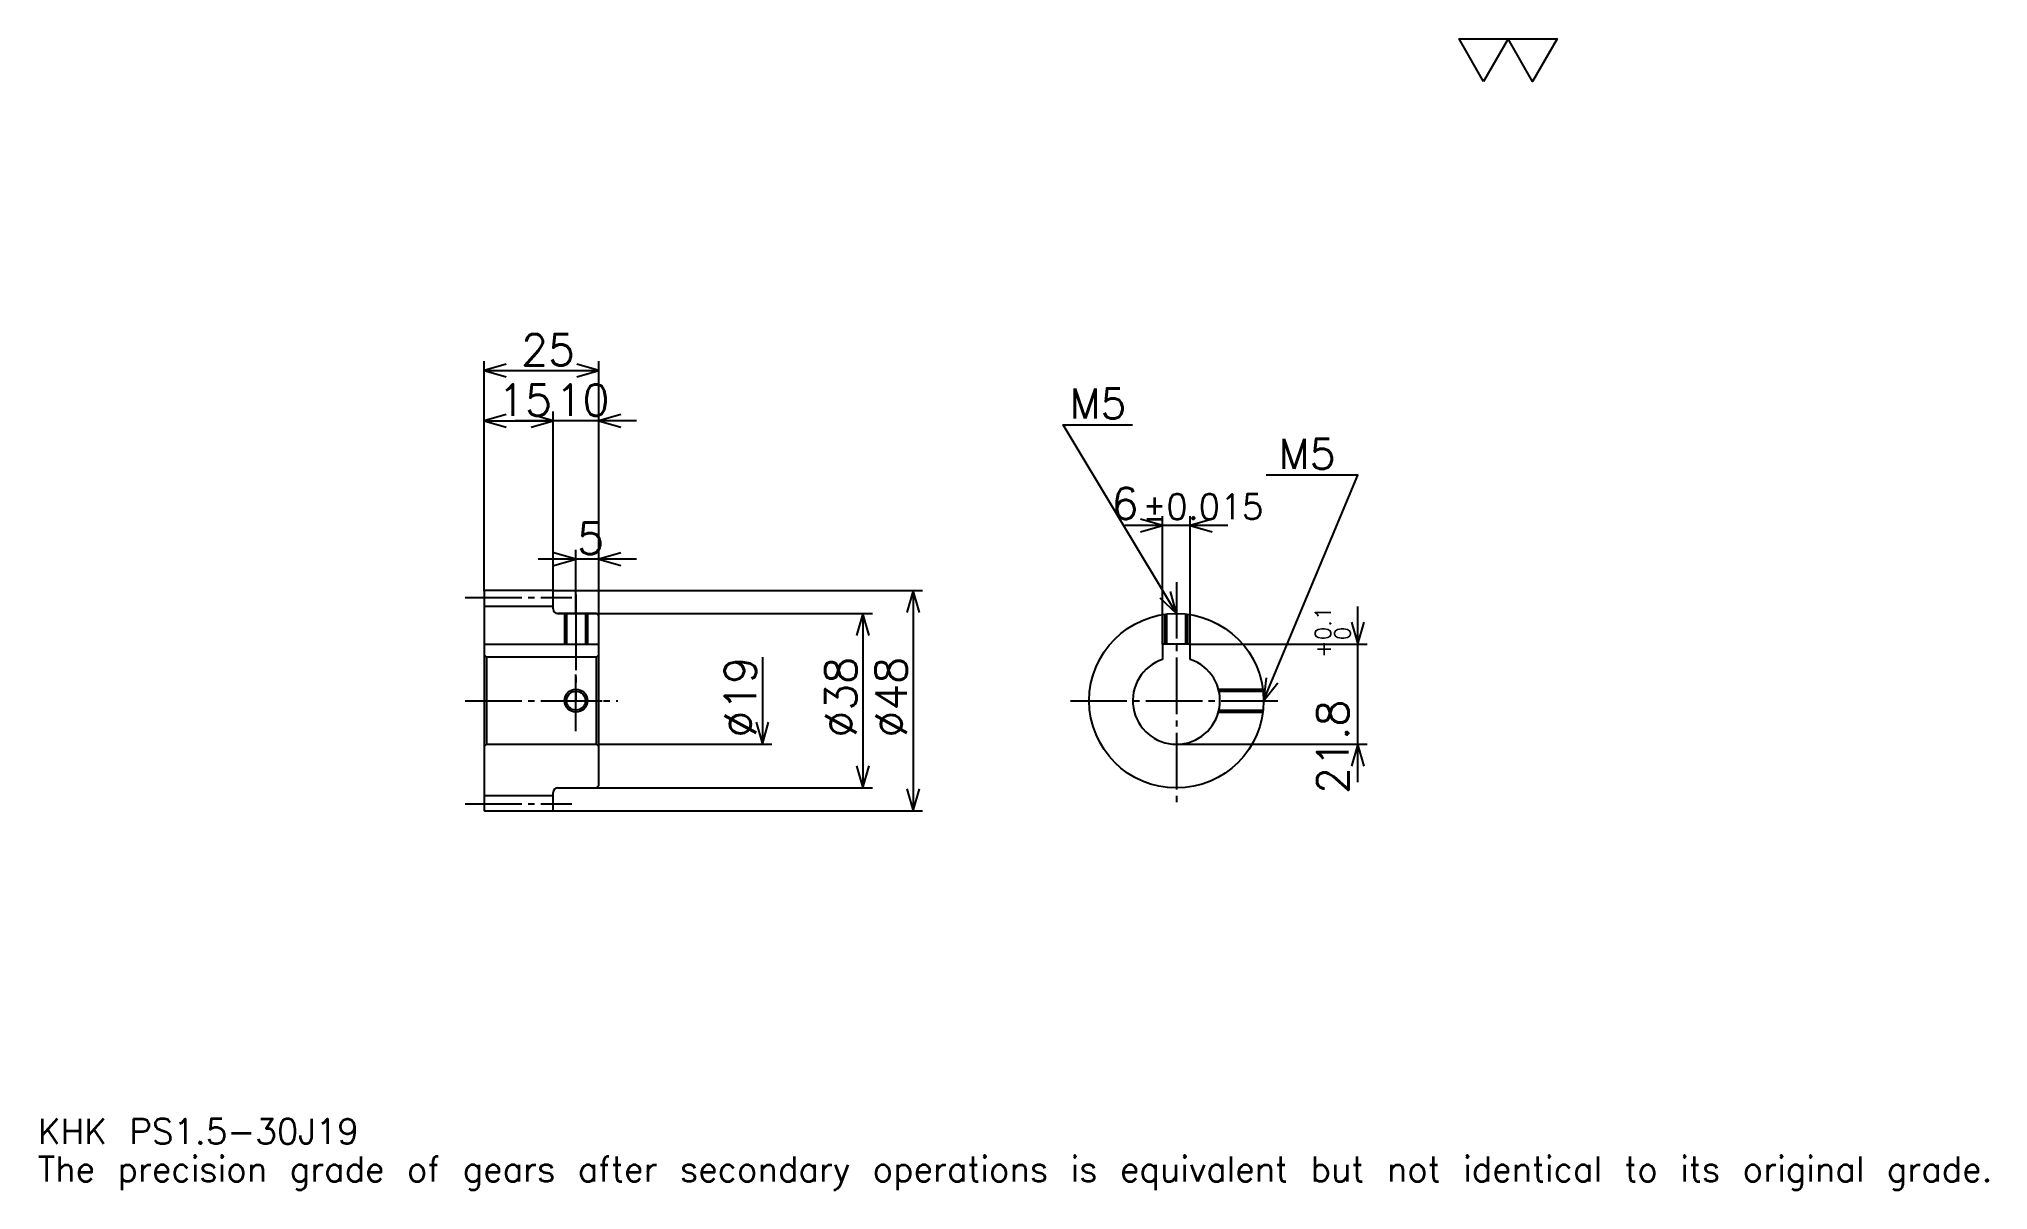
# Model space of a CAD drawing. Extents: x 14 to 439, y 5 to 256.
import ezdxf

# ---------------------------------------------------------------- set-up
doc = ezdxf.new("R2010")
doc.units = 0
doc.linetypes.add('DASHDOT', pattern=[16.434782, 12.326087, -1.369565, 1.369565, -1.369565])
doc.layers.get('0').update_dxf_attribs({"linetype": 'CONTINUOUS'})
doc.layers.add('DASHDOT', color=6, linetype='DASHDOT')
doc.styles.add('KANJI', font='TXT', dxfattribs={"bigfont": 'BIGFONT'})

msp = doc.modelspace()

# ---------------------------------------------------------------- linework, layer by layer
at = {"color": 5}
for p, q in [((110.934776, 135.619568), (110.934776, 185.608704)), ((110.934776, 183.554352), (135.934784, 183.554352)), ((135.934784, 135.619568), (135.934784, 185.608704)), ((125.934776, 135.619568), (125.934776, 174.652176)), ((110.934776, 172.597824), (125.934776, 172.597824)), ((144.152161, 172.597824), (117.717384, 172.597824)), ((272.978241, 149.793488), (250.543457, 149.793488)), ((258.760864, 123.919571), (258.760864, 151.847824)), ((264.760864, 123.919571), (264.760864, 151.847824)), ((130.934784, 135.619568), (130.934784, 144.521744)), ((144.152161, 142.467392), (122.717384, 142.467392)), ((110.934776, 135.519562), (110.934776, 135.619568)), ((125.834778, 135.619568), (135.934784, 135.619568)), ((125.934776, 135.519562), (125.934776, 135.619568)), ((130.934784, 130.619568), (130.934784, 135.619568)), ((130.934784, 130.619568), (130.934784, 135.619568)), ((135.934784, 135.619568), (206.467377, 135.619568)), ((135.934784, 130.119568), (135.934784, 135.619568)), ((204.41304, 135.619568), (204.41304, 87.619568)), ((301.304321, 93.902176), (301.304321, 132.136963)), ((126.934776, 130.619568), (135.934784, 130.619568)), ((135.934784, 130.619568), (195.510864, 130.619568)), ((193.456512, 130.619568), (193.456512, 92.619568)), ((264.760864, 123.919571), (303.358673, 123.919571)), ((171.543472, 121.119568), (171.543472, 102.119568)), ((135.934784, 102.119568), (173.597824, 102.119568)), ((261.760864, 102.119568), (303.358673, 102.119568)), ((126.934776, 92.619568), (135.934784, 92.619568)), ((135.934784, 92.619568), (195.510864, 92.619568)), ((125.834778, 87.619568), (135.934784, 87.619568)), ((135.934784, 87.619568), (206.467377, 87.619568))]:
    msp.add_line(p, q, dxfattribs=at)
at = {"color": 4}
for p, q in [((110.934776, 132.244568), (125.934776, 132.244568)), ((110.934776, 123.919571), (135.934784, 123.919571)), ((111.434776, 121.119568), (111.434776, 102.119568)), ((135.434784, 121.119568), (135.934784, 121.619568)), ((135.434784, 102.119568), (135.934784, 101.619568)), ((110.934776, 90.994568), (125.934776, 90.994568))]:
    msp.add_line(p, q, dxfattribs=at)
at = {"color": 7}
msp.add_lwpolyline([(328.695648, 246.521744), (323.35434, 255.779999), (344.719574, 255.779999), (339.378265, 246.521744), (334.036957, 255.779999), (328.695648, 246.521744)], dxfattribs=at)
at = {"color": 5}
for points in [[(115.728256, 184.92392), (110.934776, 183.554352), (115.728256, 182.184784)], [(131.141296, 182.184784), (135.934784, 183.554352), (131.141296, 184.92392)], [(115.728256, 173.967392), (110.934776, 172.597824), (115.728256, 171.228271)], [(121.141296, 171.228271), (125.934776, 172.597824), (121.141296, 173.967392)], [(121.141296, 171.228271), (125.934776, 172.597824), (121.141296, 173.967392)], [(140.728256, 173.967392), (135.934784, 172.597824), (140.728256, 171.228271)], [(261.760864, 130.619568), (237.108688, 171.706528), (252.17392, 171.706528)], [(280.760864, 111.619568), (301.304352, 160.75), (281.308685, 160.75)], [(253.967377, 148.42392), (258.760864, 149.793488), (253.967377, 151.16304)], [(269.554321, 151.16304), (264.760864, 149.793488), (269.554321, 148.42392)], [(126.141296, 141.097824), (130.934784, 142.467392), (126.141296, 143.83696)], [(140.728256, 143.83696), (135.934784, 142.467392), (140.728256, 141.097824)], [(205.782608, 130.826096), (204.41304, 135.619568), (203.043472, 130.826096)], [(258.120239, 134.025299), (261.760864, 130.619568), (260.469025, 135.43457)], [(194.82608, 125.826088), (193.456512, 130.619568), (192.086945, 125.826088)], [(299.934753, 128.713043), (301.304321, 123.919571), (302.673889, 128.713043)], [(281.346497, 116.570343), (280.760864, 111.619568), (283.873596, 115.513657)], [(170.173904, 106.913048), (171.543472, 102.119568), (172.91304, 106.913048)], [(302.673889, 97.326088), (301.304321, 102.119568), (299.934753, 97.326088)], [(192.086945, 97.413048), (193.456512, 92.619568), (194.82608, 97.413048)], [(203.043472, 92.413048), (204.41304, 87.619568), (205.782608, 92.413048)]]:
    msp.add_lwpolyline(points, dxfattribs=at)
at = {"color": 4}
for points in [[(125.934776, 131.619568), (125.934776, 135.519562), (125.834778, 135.619568), (111.034775, 135.619568), (110.934776, 135.519562), (110.934776, 101.619568)], [(126.934776, 92.619568), (135.434784, 92.619568), (135.934784, 93.119568), (135.934784, 130.119568), (135.434784, 130.619568), (126.934776, 130.619568)], [(128.434784, 130.619568), (128.434784, 123.919571)], [(128.869781, 130.619568), (128.869781, 123.919571)], [(132.999771, 130.619568), (132.999771, 123.919571)], [(133.434784, 130.619568), (133.434784, 123.919571)], [(259.260864, 123.919571), (259.260864, 130.454376)], [(259.695862, 123.919571), (259.695862, 130.507019)], [(263.825867, 123.919571), (263.825867, 130.507019)], [(264.260864, 123.919571), (264.260864, 130.454376)], [(264.760864, 120.633446), (264.760864, 123.919571), (258.760864, 123.919571), (258.760864, 120.633446)], [(110.934776, 101.619568), (111.434776, 102.119568), (135.434784, 102.119568), (135.434784, 121.119568), (111.434776, 121.119568), (110.934776, 121.619568)], [(270.925995, 114.119568), (280.595673, 114.119568)], [(271.033722, 113.68457), (280.648315, 113.68457)], [(270.925995, 109.119568), (280.595673, 109.119568)], [(271.033722, 109.554565), (280.648315, 109.554565)], [(110.934776, 101.619568), (110.934776, 87.719566), (111.034775, 87.619568), (125.834778, 87.619568), (125.934776, 87.719566), (125.934776, 91.619568)]]:
    msp.add_lwpolyline(points, dxfattribs=at)
for centre, radius in [((261.760864, 111.619568), 19), ((130.934784, 111.619568), 2.065)]:
    msp.add_circle(centre, radius, dxfattribs=at)
at = {"color": 7}
msp.add_circle((130.934784, 111.619568), 2.5, dxfattribs=at)
at = {"color": 4}
for centre, radius, start, end in [((126.934776, 131.619568), 1, 180, 270), ((261.760864, 111.619568), 9.5, 108.40848033, 71.59151967), ((126.934776, 91.619568), 1, 90, 180)]:
    msp.add_arc(centre, radius, start, end, dxfattribs=at)
at = {"layer": 'DASHDOT', "color": 7}
for p, q in [((261.760864, 137.467392), (261.760864, 88.510872)), ((106.82608, 134.119568), (130.043472, 134.119568)), ((130.934784, 130.619568), (130.934784, 111.619568)), ((106.82608, 111.619568), (140.043472, 111.619568)), ((238.652161, 111.619568), (284.869568, 111.619568)), ((106.82608, 89.119568), (130.043472, 89.119568))]:
    msp.add_line(p, q, dxfattribs=at)
for points in [[(130.934784, 134.728271), (130.934784, 119.810875)], [(130.934784, 105.010872), (130.934784, 118.228264)], [(124.32608, 111.619568), (137.543472, 111.619568)]]:
    msp.add_lwpolyline(points, dxfattribs=at)

# ---------------------------------------------------------------- texts
at = {"color": 7, "style": 'KANJI'}
for s, height, p in [('25', 6.847826, (118.983688, 184.649994)), ('15', 6.847826, (113.983688, 173.693481)), ('10', 6.847826, (126.483688, 173.693481)), ('M5', 6.573913, (238.478256, 173.07608)), ('M5', 6.573913, (284.047821, 162.119568)), ('6', 6.847826, (247.62558, 151.16304)), ('%%p0.015', 5.478261, (254.404083, 151.16304)), ('5', 6.847826, (131.209229, 143.563049)), ('KHK PS1.5-30J19', 5.478261, (13.695652, 15.065217)), ('The precision grade of gears after secondary operations is equivalent but not identical to its original grade.', 5.478261, (13.695652, 6.847826))]:
    msp.add_text(s, height=height, dxfattribs=at).set_placement(p)
for s, height, p in [('0.1', 3.423913, (295.415192, 124.788849)), ('+', 3.423913, (295.415192, 120.954063)), ('0', 3.423913, (299.660858, 124.788849)), ('%%c19', 6.847826, (170.173904, 103.573372)), ('%%c38', 6.847826, (192.086945, 103.573372)), ('%%c48', 6.847826, (203.043472, 103.573372)), ('21.8', 6.847826, (299.249969, 91.313965))]:
    msp.add_text(s, height=height, rotation=90, dxfattribs=at).set_placement(p)

doc.saveas('drawing.dxf')
